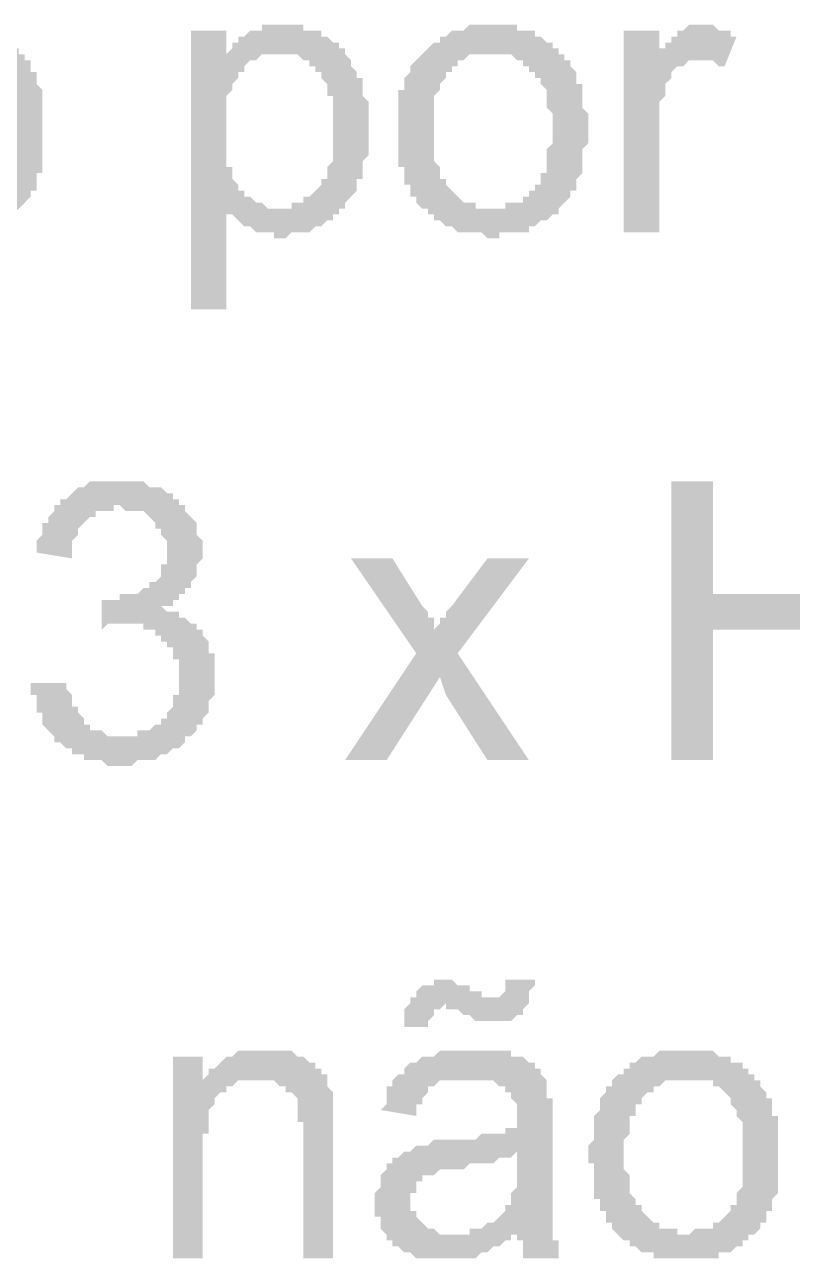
# Model space of a CAD drawing. Header units: millimetres. Extents: x 3949 to 6037, y -1956 to 1273.
# Drawn here: x 4821.68 to 4828, y -1666.15 to -1656 of the extents above; entities that cross this region are included whole.
import ezdxf

# ---------------------------------------------------------------- set-up
doc = ezdxf.new("R2010")
doc.units = ezdxf.units.MM
doc.layers.add('PADRÃO DE ENTRADA', color=7, linetype='Continuous', lineweight=0)

msp = doc.modelspace()

# ---------------------------------------------------------------- hatches: boundary and pattern name
at = {"layer": 'PADRÃO DE ENTRADA', "transparency": 33554559}
h = msp.add_hatch(color=7, dxfattribs=at)
h.paths.add_polyline_path([(4820.314, -1656.874), (4820.314, -1656.825), (4820.314, -1656.776), (4820.314, -1656.776), (4820.314, -1656.728), (4820.314, -1656.679), (4820.314, -1656.63), (4820.314, -1656.63), (4820.314, -1656.581), (4820.314, -1656.532), (4820.362, -1656.532), (4820.362, -1656.483), (4820.362, -1656.483), (4820.362, -1656.435), (4820.362, -1656.386), (4820.411, -1656.386), (4820.411, -1656.337), (4820.411, -1656.337), (4820.46, -1656.288), (4820.46, -1656.288), (4820.46, -1656.288), (4820.509, -1656.239), (4820.509, -1656.239), (4820.509, -1656.19), (4820.558, -1656.19), (4820.558, -1656.19), (4820.558, -1656.142), (4820.606, -1656.142), (4820.606, -1656.142), (4820.655, -1656.093), (4820.655, -1656.093), (4820.704, -1656.093), (4820.753, -1656.044), (4820.753, -1656.044), (4820.802, -1656.044), (4820.802, -1656.044), (4820.851, -1656.044), (4820.899, -1655.995), (4820.899, -1655.995), (4820.948, -1655.995), (4820.997, -1655.995), (4820.997, -1655.995), (4821.046, -1655.995), (4821.095, -1655.995), (4821.095, -1655.995), (4821.095, -1655.995), (4821.144, -1655.995), (4821.192, -1655.995), (4821.192, -1655.995), (4821.241, -1655.995), (4821.29, -1655.995), (4821.29, -1656.044), (4821.339, -1656.044), (4821.339, -1656.044), (4821.388, -1656.044), (4821.436, -1656.044), (4821.436, -1656.093), (4821.485, -1656.093), (4821.485, -1656.093), (4821.534, -1656.142), (4821.534, -1656.142), (4821.583, -1656.142), (4821.583, -1656.19), (4821.632, -1656.19), (4821.632, -1656.239), (4821.632, -1656.239), (4821.681, -1656.239), (4821.681, -1656.288), (4821.729, -1656.288), (4821.729, -1656.337), (4821.729, -1656.337), (4821.729, -1656.386), (4821.778, -1656.386), (4821.778, -1656.435), (4821.778, -1656.483), (4821.778, -1656.483), (4821.827, -1656.532), (4821.827, -1656.532), (4821.827, -1656.581), (4821.827, -1656.63), (4821.827, -1656.63), (4821.827, -1656.679), (4821.827, -1656.728), (4821.827, -1656.728), (4821.827, -1656.776), (4821.827, -1656.825), (4821.827, -1656.825), (4821.827, -1656.874), (4821.827, -1656.923), (4821.827, -1656.972), (4821.827, -1656.972), (4821.827, -1657.02), (4821.827, -1657.069), (4821.827, -1657.069), (4821.827, -1657.118), (4821.827, -1657.167), (4821.827, -1657.167), (4821.827, -1657.216), (4821.778, -1657.216), (4821.778, -1657.265), (4821.778, -1657.313), (4821.778, -1657.313), (4821.778, -1657.313), (4821.778, -1657.362), (4821.729, -1657.362), (4821.729, -1657.411), (4821.729, -1657.411), (4821.681, -1657.46), (4821.681, -1657.46), (4821.632, -1657.509), (4821.632, -1657.509), (4821.583, -1657.557), (4821.583, -1657.557), (4821.534, -1657.557), (4821.534, -1657.606), (4821.485, -1657.606), (4821.485, -1657.606), (4821.436, -1657.655), (4821.436, -1657.655), (4821.388, -1657.655), (4821.339, -1657.704), (4821.339, -1657.704), (4821.29, -1657.704), (4821.29, -1657.704), (4821.241, -1657.704), (4821.192, -1657.704), (4821.192, -1657.704), (4821.144, -1657.704), (4821.095, -1657.753), (4821.095, -1657.753), (4821.095, -1657.753), (4821.046, -1657.753), (4820.997, -1657.704), (4820.948, -1657.704), (4820.948, -1657.704), (4820.899, -1657.704), (4820.899, -1657.704), (4820.851, -1657.704), (4820.802, -1657.704), (4820.802, -1657.704), (4820.753, -1657.655), (4820.753, -1657.655), (4820.704, -1657.655), (4820.655, -1657.655), (4820.655, -1657.606), (4820.606, -1657.606), (4820.606, -1657.606), (4820.558, -1657.557), (4820.558, -1657.557), (4820.509, -1657.509), (4820.509, -1657.509), (4820.509, -1657.509), (4820.46, -1657.46), (4820.46, -1657.46), (4820.46, -1657.411), (4820.411, -1657.411), (4820.411, -1657.362), (4820.411, -1657.362), (4820.362, -1657.313), (4820.362, -1657.313), (4820.362, -1657.265), (4820.362, -1657.216), (4820.362, -1657.216), (4820.314, -1657.167), (4820.314, -1657.167), (4820.314, -1657.118), (4820.314, -1657.069), (4820.314, -1657.069), (4820.314, -1657.02), (4820.314, -1656.972), (4820.314, -1656.923), (4820.314, -1656.923), (4820.314, -1656.874), (4820.314, -1656.874)], flags=0)
h.paths.add_polyline_path([(4820.606, -1656.874), (4820.606, -1656.923), (4820.606, -1656.923), (4820.606, -1656.972), (4820.606, -1657.02), (4820.606, -1657.069), (4820.606, -1657.069), (4820.606, -1657.118), (4820.606, -1657.118), (4820.606, -1657.167), (4820.655, -1657.216), (4820.655, -1657.216), (4820.655, -1657.265), (4820.655, -1657.265), (4820.704, -1657.313), (4820.704, -1657.313), (4820.704, -1657.313), (4820.704, -1657.362), (4820.753, -1657.362), (4820.753, -1657.362), (4820.802, -1657.411), (4820.802, -1657.411), (4820.851, -1657.46), (4820.851, -1657.46), (4820.899, -1657.46), (4820.948, -1657.46), (4820.948, -1657.509), (4820.997, -1657.509), (4820.997, -1657.509), (4821.046, -1657.509), (4821.095, -1657.509), (4821.095, -1657.509), (4821.144, -1657.509), (4821.192, -1657.509), (4821.192, -1657.46), (4821.241, -1657.46), (4821.241, -1657.46), (4821.29, -1657.46), (4821.29, -1657.46), (4821.339, -1657.411), (4821.339, -1657.411), (4821.388, -1657.362), (4821.388, -1657.362), (4821.436, -1657.362), (4821.436, -1657.313), (4821.436, -1657.313), (4821.485, -1657.265), (4821.485, -1657.265), (4821.485, -1657.216), (4821.485, -1657.216), (4821.534, -1657.167), (4821.534, -1657.167), (4821.534, -1657.118), (4821.534, -1657.069), (4821.534, -1657.069), (4821.534, -1657.02), (4821.534, -1656.972), (4821.534, -1656.923), (4821.583, -1656.923), (4821.583, -1656.874), (4821.583, -1656.874), (4821.583, -1656.825), (4821.583, -1656.776), (4821.534, -1656.728), (4821.534, -1656.728), (4821.534, -1656.679), (4821.534, -1656.63), (4821.534, -1656.63), (4821.534, -1656.581), (4821.534, -1656.532), (4821.485, -1656.532), (4821.485, -1656.483), (4821.485, -1656.483), (4821.485, -1656.435), (4821.436, -1656.435), (4821.436, -1656.386), (4821.436, -1656.386), (4821.388, -1656.386), (4821.388, -1656.337), (4821.339, -1656.337), (4821.339, -1656.288), (4821.29, -1656.288), (4821.29, -1656.288), (4821.241, -1656.239), (4821.241, -1656.239), (4821.192, -1656.239), (4821.144, -1656.239), (4821.144, -1656.239), (4821.095, -1656.239), (4821.095, -1656.239), (4821.046, -1656.239), (4820.997, -1656.239), (4820.997, -1656.239), (4820.948, -1656.239), (4820.899, -1656.239), (4820.899, -1656.239), (4820.851, -1656.288), (4820.851, -1656.288), (4820.802, -1656.288), (4820.802, -1656.337), (4820.753, -1656.337), (4820.753, -1656.386), (4820.704, -1656.386), (4820.704, -1656.386), (4820.704, -1656.435), (4820.655, -1656.435), (4820.655, -1656.483), (4820.655, -1656.483), (4820.655, -1656.532), (4820.606, -1656.532), (4820.606, -1656.581), (4820.606, -1656.63), (4820.606, -1656.63), (4820.606, -1656.679), (4820.606, -1656.728), (4820.606, -1656.728), (4820.606, -1656.776), (4820.606, -1656.825), (4820.606, -1656.874), (4820.606, -1656.874)], flags=0)
h = msp.add_hatch(color=7, dxfattribs=at)
h.paths.add_polyline_path([(4823.048, -1658.339), (4823.048, -1656.044), (4823.34, -1656.044), (4823.34, -1656.239), (4823.34, -1656.239), (4823.389, -1656.19), (4823.389, -1656.19), (4823.389, -1656.142), (4823.438, -1656.142), (4823.438, -1656.093), (4823.487, -1656.093), (4823.487, -1656.093), (4823.536, -1656.044), (4823.536, -1656.044), (4823.585, -1656.044), (4823.633, -1656.044), (4823.633, -1655.995), (4823.682, -1655.995), (4823.682, -1655.995), (4823.731, -1655.995), (4823.78, -1655.995), (4823.829, -1655.995), (4823.829, -1655.995), (4823.829, -1655.995), (4823.877, -1655.995), (4823.926, -1655.995), (4823.926, -1655.995), (4823.975, -1655.995), (4823.975, -1656.044), (4824.024, -1656.044), (4824.073, -1656.044), (4824.073, -1656.044), (4824.122, -1656.044), (4824.122, -1656.093), (4824.17, -1656.093), (4824.17, -1656.093), (4824.219, -1656.142), (4824.219, -1656.142), (4824.268, -1656.142), (4824.268, -1656.19), (4824.317, -1656.19), (4824.317, -1656.239), (4824.317, -1656.239), (4824.366, -1656.288), (4824.366, -1656.288), (4824.366, -1656.337), (4824.414, -1656.386), (4824.414, -1656.386), (4824.414, -1656.435), (4824.463, -1656.435), (4824.463, -1656.483), (4824.463, -1656.483), (4824.463, -1656.532), (4824.463, -1656.581), (4824.463, -1656.581), (4824.512, -1656.63), (4824.512, -1656.63), (4824.512, -1656.679), (4824.512, -1656.728), (4824.512, -1656.728), (4824.512, -1656.776), (4824.512, -1656.825), (4824.512, -1656.825), (4824.512, -1656.874), (4824.512, -1656.874), (4824.512, -1656.923), (4824.512, -1656.972), (4824.512, -1656.972), (4824.512, -1657.02), (4824.512, -1657.069), (4824.512, -1657.069), (4824.463, -1657.118), (4824.463, -1657.118), (4824.463, -1657.167), (4824.463, -1657.216), (4824.463, -1657.216), (4824.463, -1657.265), (4824.414, -1657.265), (4824.414, -1657.313), (4824.414, -1657.362), (4824.414, -1657.362), (4824.366, -1657.411), (4824.366, -1657.411), (4824.317, -1657.46), (4824.317, -1657.46), (4824.317, -1657.509), (4824.268, -1657.509), (4824.268, -1657.557), (4824.219, -1657.557), (4824.219, -1657.606), (4824.17, -1657.606), (4824.17, -1657.606), (4824.17, -1657.606), (4824.122, -1657.655), (4824.073, -1657.655), (4824.073, -1657.655), (4824.024, -1657.704), (4824.024, -1657.704), (4823.975, -1657.704), (4823.926, -1657.704), (4823.926, -1657.704), (4823.877, -1657.704), (4823.877, -1657.704), (4823.829, -1657.753), (4823.78, -1657.753), (4823.78, -1657.753), (4823.731, -1657.753), (4823.731, -1657.704), (4823.682, -1657.704), (4823.633, -1657.704), (4823.633, -1657.704), (4823.585, -1657.704), (4823.585, -1657.704), (4823.536, -1657.655), (4823.536, -1657.655), (4823.487, -1657.655), (4823.487, -1657.655), (4823.438, -1657.606), (4823.438, -1657.606), (4823.389, -1657.557), (4823.389, -1657.557), (4823.34, -1657.557), (4823.34, -1657.509), (4823.34, -1658.339)], flags=0)
h.paths.add_polyline_path([(4823.34, -1656.874), (4823.34, -1656.923), (4823.34, -1656.972), (4823.34, -1656.972), (4823.34, -1657.02), (4823.34, -1657.069), (4823.34, -1657.069), (4823.34, -1657.118), (4823.34, -1657.167), (4823.389, -1657.167), (4823.389, -1657.216), (4823.389, -1657.216), (4823.389, -1657.265), (4823.389, -1657.265), (4823.438, -1657.313), (4823.438, -1657.313), (4823.438, -1657.362), (4823.487, -1657.362), (4823.487, -1657.411), (4823.536, -1657.411), (4823.536, -1657.411), (4823.585, -1657.46), (4823.585, -1657.46), (4823.633, -1657.46), (4823.682, -1657.509), (4823.682, -1657.509), (4823.731, -1657.509), (4823.731, -1657.509), (4823.78, -1657.509), (4823.78, -1657.509), (4823.829, -1657.509), (4823.877, -1657.509), (4823.877, -1657.46), (4823.926, -1657.46), (4823.926, -1657.46), (4823.975, -1657.46), (4823.975, -1657.411), (4824.024, -1657.411), (4824.024, -1657.411), (4824.073, -1657.362), (4824.073, -1657.362), (4824.122, -1657.313), (4824.122, -1657.313), (4824.122, -1657.265), (4824.17, -1657.265), (4824.17, -1657.216), (4824.17, -1657.216), (4824.17, -1657.167), (4824.17, -1657.167), (4824.219, -1657.118), (4824.219, -1657.069), (4824.219, -1657.069), (4824.219, -1657.02), (4824.219, -1656.972), (4824.219, -1656.923), (4824.219, -1656.923), (4824.219, -1656.874), (4824.219, -1656.825), (4824.219, -1656.825), (4824.219, -1656.776), (4824.219, -1656.728), (4824.219, -1656.679), (4824.219, -1656.679), (4824.219, -1656.63), (4824.219, -1656.581), (4824.17, -1656.581), (4824.17, -1656.532), (4824.17, -1656.532), (4824.17, -1656.483), (4824.17, -1656.483), (4824.122, -1656.435), (4824.122, -1656.435), (4824.122, -1656.386), (4824.073, -1656.386), (4824.073, -1656.337), (4824.024, -1656.337), (4824.024, -1656.288), (4823.975, -1656.288), (4823.975, -1656.288), (4823.926, -1656.239), (4823.926, -1656.239), (4823.877, -1656.239), (4823.877, -1656.239), (4823.829, -1656.239), (4823.78, -1656.239), (4823.78, -1656.239), (4823.731, -1656.239), (4823.731, -1656.239), (4823.682, -1656.239), (4823.682, -1656.239), (4823.633, -1656.239), (4823.633, -1656.239), (4823.585, -1656.288), (4823.536, -1656.288), (4823.536, -1656.288), (4823.487, -1656.337), (4823.487, -1656.337), (4823.487, -1656.386), (4823.438, -1656.386), (4823.438, -1656.435), (4823.438, -1656.435), (4823.389, -1656.483), (4823.389, -1656.483), (4823.389, -1656.532), (4823.389, -1656.532), (4823.34, -1656.581), (4823.34, -1656.63), (4823.34, -1656.63), (4823.34, -1656.679), (4823.34, -1656.728), (4823.34, -1656.728), (4823.34, -1656.776), (4823.34, -1656.825), (4823.34, -1656.874), (4823.34, -1656.874)], flags=0)
h = msp.add_hatch(color=7, dxfattribs=at)
h.paths.add_polyline_path([(4824.756, -1656.874), (4824.756, -1656.825), (4824.756, -1656.776), (4824.756, -1656.776), (4824.756, -1656.728), (4824.756, -1656.679), (4824.756, -1656.63), (4824.756, -1656.63), (4824.756, -1656.581), (4824.756, -1656.532), (4824.805, -1656.532), (4824.805, -1656.483), (4824.805, -1656.483), (4824.805, -1656.435), (4824.854, -1656.386), (4824.854, -1656.386), (4824.854, -1656.337), (4824.854, -1656.337), (4824.903, -1656.288), (4824.903, -1656.288), (4824.903, -1656.288), (4824.952, -1656.239), (4824.952, -1656.239), (4825, -1656.19), (4825, -1656.19), (4825, -1656.19), (4825.049, -1656.142), (4825.049, -1656.142), (4825.098, -1656.142), (4825.098, -1656.093), (4825.147, -1656.093), (4825.147, -1656.093), (4825.196, -1656.044), (4825.196, -1656.044), (4825.244, -1656.044), (4825.244, -1656.044), (4825.293, -1656.044), (4825.342, -1655.995), (4825.342, -1655.995), (4825.391, -1655.995), (4825.44, -1655.995), (4825.44, -1655.995), (4825.489, -1655.995), (4825.537, -1655.995), (4825.537, -1655.995), (4825.537, -1655.995), (4825.586, -1655.995), (4825.635, -1655.995), (4825.635, -1655.995), (4825.684, -1655.995), (4825.733, -1655.995), (4825.733, -1656.044), (4825.781, -1656.044), (4825.83, -1656.044), (4825.83, -1656.044), (4825.879, -1656.044), (4825.879, -1656.093), (4825.928, -1656.093), (4825.928, -1656.093), (4825.977, -1656.142), (4825.977, -1656.142), (4826.026, -1656.142), (4826.026, -1656.19), (4826.074, -1656.19), (4826.074, -1656.239), (4826.123, -1656.239), (4826.123, -1656.239), (4826.123, -1656.288), (4826.172, -1656.288), (4826.172, -1656.337), (4826.172, -1656.337), (4826.221, -1656.386), (4826.221, -1656.386), (4826.221, -1656.435), (4826.221, -1656.483), (4826.27, -1656.483), (4826.27, -1656.532), (4826.27, -1656.532), (4826.27, -1656.581), (4826.27, -1656.63), (4826.27, -1656.63), (4826.27, -1656.679), (4826.318, -1656.728), (4826.318, -1656.728), (4826.318, -1656.776), (4826.318, -1656.825), (4826.318, -1656.825), (4826.318, -1656.874), (4826.318, -1656.923), (4826.318, -1656.972), (4826.318, -1656.972), (4826.27, -1657.02), (4826.27, -1657.069), (4826.27, -1657.069), (4826.27, -1657.118), (4826.27, -1657.167), (4826.27, -1657.167), (4826.27, -1657.216), (4826.27, -1657.216), (4826.221, -1657.265), (4826.221, -1657.313), (4826.221, -1657.313), (4826.221, -1657.313), (4826.221, -1657.362), (4826.172, -1657.362), (4826.172, -1657.411), (4826.172, -1657.411), (4826.123, -1657.46), (4826.123, -1657.46), (4826.074, -1657.509), (4826.074, -1657.509), (4826.074, -1657.557), (4826.026, -1657.557), (4826.026, -1657.557), (4825.977, -1657.606), (4825.928, -1657.606), (4825.928, -1657.606), (4825.879, -1657.655), (4825.879, -1657.655), (4825.83, -1657.655), (4825.83, -1657.704), (4825.781, -1657.704), (4825.733, -1657.704), (4825.733, -1657.704), (4825.684, -1657.704), (4825.635, -1657.704), (4825.635, -1657.704), (4825.586, -1657.704), (4825.586, -1657.753), (4825.537, -1657.753), (4825.537, -1657.753), (4825.489, -1657.753), (4825.44, -1657.704), (4825.44, -1657.704), (4825.391, -1657.704), (4825.342, -1657.704), (4825.342, -1657.704), (4825.293, -1657.704), (4825.244, -1657.704), (4825.244, -1657.704), (4825.196, -1657.655), (4825.196, -1657.655), (4825.147, -1657.655), (4825.147, -1657.655), (4825.098, -1657.606), (4825.098, -1657.606), (4825.049, -1657.606), (4825.049, -1657.557), (4825, -1657.557), (4825, -1657.509), (4824.952, -1657.509), (4824.952, -1657.509), (4824.903, -1657.46), (4824.903, -1657.46), (4824.903, -1657.411), (4824.854, -1657.411), (4824.854, -1657.362), (4824.854, -1657.362), (4824.854, -1657.313), (4824.805, -1657.313), (4824.805, -1657.265), (4824.805, -1657.216), (4824.805, -1657.216), (4824.805, -1657.167), (4824.756, -1657.167), (4824.756, -1657.118), (4824.756, -1657.069), (4824.756, -1657.069), (4824.756, -1657.02), (4824.756, -1656.972), (4824.756, -1656.923), (4824.756, -1656.923), (4824.756, -1656.874), (4824.756, -1656.874)], flags=0)
h.paths.add_polyline_path([(4825.049, -1656.874), (4825.049, -1656.923), (4825.049, -1656.923), (4825.049, -1656.972), (4825.049, -1657.02), (4825.049, -1657.069), (4825.049, -1657.069), (4825.049, -1657.118), (4825.049, -1657.118), (4825.098, -1657.167), (4825.098, -1657.216), (4825.098, -1657.216), (4825.098, -1657.265), (4825.147, -1657.265), (4825.147, -1657.313), (4825.147, -1657.313), (4825.147, -1657.313), (4825.196, -1657.362), (4825.196, -1657.362), (4825.196, -1657.362), (4825.244, -1657.411), (4825.244, -1657.411), (4825.293, -1657.46), (4825.342, -1657.46), (4825.342, -1657.46), (4825.391, -1657.46), (4825.391, -1657.509), (4825.44, -1657.509), (4825.489, -1657.509), (4825.489, -1657.509), (4825.537, -1657.509), (4825.537, -1657.509), (4825.586, -1657.509), (4825.635, -1657.509), (4825.635, -1657.46), (4825.684, -1657.46), (4825.684, -1657.46), (4825.733, -1657.46), (4825.781, -1657.46), (4825.781, -1657.411), (4825.83, -1657.411), (4825.83, -1657.362), (4825.879, -1657.362), (4825.879, -1657.362), (4825.879, -1657.313), (4825.928, -1657.313), (4825.928, -1657.265), (4825.928, -1657.265), (4825.928, -1657.216), (4825.977, -1657.216), (4825.977, -1657.167), (4825.977, -1657.167), (4825.977, -1657.118), (4825.977, -1657.069), (4825.977, -1657.069), (4825.977, -1657.02), (4826.026, -1656.972), (4826.026, -1656.923), (4826.026, -1656.923), (4826.026, -1656.874), (4826.026, -1656.874), (4826.026, -1656.825), (4826.026, -1656.776), (4826.026, -1656.728), (4826.026, -1656.728), (4825.977, -1656.679), (4825.977, -1656.63), (4825.977, -1656.63), (4825.977, -1656.581), (4825.977, -1656.532), (4825.977, -1656.532), (4825.928, -1656.483), (4825.928, -1656.483), (4825.928, -1656.435), (4825.879, -1656.435), (4825.879, -1656.386), (4825.879, -1656.386), (4825.83, -1656.386), (4825.83, -1656.337), (4825.781, -1656.337), (4825.781, -1656.288), (4825.733, -1656.288), (4825.733, -1656.288), (4825.684, -1656.239), (4825.684, -1656.239), (4825.635, -1656.239), (4825.586, -1656.239), (4825.586, -1656.239), (4825.537, -1656.239), (4825.537, -1656.239), (4825.489, -1656.239), (4825.44, -1656.239), (4825.44, -1656.239), (4825.391, -1656.239), (4825.391, -1656.239), (4825.342, -1656.239), (4825.293, -1656.288), (4825.293, -1656.288), (4825.244, -1656.288), (4825.244, -1656.337), (4825.196, -1656.337), (4825.196, -1656.386), (4825.196, -1656.386), (4825.147, -1656.386), (4825.147, -1656.435), (4825.147, -1656.435), (4825.098, -1656.483), (4825.098, -1656.483), (4825.098, -1656.532), (4825.098, -1656.532), (4825.049, -1656.581), (4825.049, -1656.63), (4825.049, -1656.63), (4825.049, -1656.679), (4825.049, -1656.728), (4825.049, -1656.728), (4825.049, -1656.776), (4825.049, -1656.825), (4825.049, -1656.874), (4825.049, -1656.874)], flags=0)
for points in [[(4826.611, -1657.704), (4826.611, -1656.044), (4826.904, -1656.044), (4826.904, -1656.288), (4826.904, -1656.239), (4826.904, -1656.19), (4826.953, -1656.19), (4826.953, -1656.142), (4827.002, -1656.142), (4827.002, -1656.093), (4827.002, -1656.093), (4827.051, -1656.093), (4827.051, -1656.044), (4827.051, -1656.044), (4827.1, -1656.044), (4827.1, -1656.044), (4827.148, -1655.995), (4827.197, -1655.995), (4827.197, -1655.995), (4827.246, -1655.995), (4827.246, -1655.995), (4827.246, -1655.995), (4827.295, -1655.995), (4827.344, -1655.995), (4827.344, -1655.995), (4827.393, -1656.044), (4827.441, -1656.044), (4827.441, -1656.044), (4827.49, -1656.044), (4827.49, -1656.093), (4827.539, -1656.093), (4827.441, -1656.337), (4827.393, -1656.337), (4827.393, -1656.337), (4827.344, -1656.288), (4827.295, -1656.288), (4827.295, -1656.288), (4827.246, -1656.288), (4827.246, -1656.288), (4827.197, -1656.288), (4827.148, -1656.288), (4827.148, -1656.288), (4827.1, -1656.337), (4827.1, -1656.337), (4827.051, -1656.337), (4827.051, -1656.337), (4827.002, -1656.386), (4827.002, -1656.386), (4827.002, -1656.435), (4826.953, -1656.483), (4826.953, -1656.483), (4826.953, -1656.483), (4826.953, -1656.532), (4826.953, -1656.532), (4826.953, -1656.581), (4826.904, -1656.63), (4826.904, -1656.63), (4826.904, -1656.679), (4826.904, -1656.728), (4826.904, -1656.728), (4826.904, -1656.776), (4826.904, -1656.825), (4826.904, -1656.825), (4826.904, -1657.704)], [(4821.729, -1661.414), (4822.022, -1661.414), (4822.022, -1661.414), (4822.022, -1661.463), (4822.071, -1661.512), (4822.071, -1661.561), (4822.071, -1661.561), (4822.071, -1661.61), (4822.12, -1661.61), (4822.12, -1661.658), (4822.12, -1661.658), (4822.169, -1661.707), (4822.169, -1661.707), (4822.169, -1661.756), (4822.169, -1661.756), (4822.218, -1661.756), (4822.218, -1661.805), (4822.266, -1661.805), (4822.266, -1661.805), (4822.315, -1661.805), (4822.364, -1661.854), (4822.364, -1661.854), (4822.413, -1661.854), (4822.462, -1661.854), (4822.462, -1661.854), (4822.51, -1661.854), (4822.559, -1661.854), (4822.559, -1661.854), (4822.608, -1661.854), (4822.608, -1661.805), (4822.657, -1661.805), (4822.706, -1661.805), (4822.706, -1661.805), (4822.755, -1661.756), (4822.755, -1661.756), (4822.803, -1661.756), (4822.803, -1661.707), (4822.852, -1661.707), (4822.852, -1661.658), (4822.852, -1661.658), (4822.901, -1661.61), (4822.901, -1661.61), (4822.901, -1661.561), (4822.901, -1661.512), (4822.95, -1661.512), (4822.95, -1661.463), (4822.95, -1661.414), (4822.95, -1661.414), (4822.95, -1661.365), (4822.95, -1661.365), (4822.95, -1661.317), (4822.95, -1661.317), (4822.95, -1661.268), (4822.95, -1661.219), (4822.901, -1661.219), (4822.901, -1661.17), (4822.901, -1661.17), (4822.901, -1661.121), (4822.852, -1661.121), (4822.852, -1661.073), (4822.803, -1661.073), (4822.803, -1661.073), (4822.803, -1661.024), (4822.755, -1661.024), (4822.755, -1660.975), (4822.706, -1660.975), (4822.706, -1660.975), (4822.657, -1660.975), (4822.657, -1660.926), (4822.608, -1660.926), (4822.559, -1660.926), (4822.559, -1660.926), (4822.51, -1660.926), (4822.51, -1660.926), (4822.462, -1660.926), (4822.462, -1660.926), (4822.413, -1660.926), (4822.364, -1660.926), (4822.364, -1660.926), (4822.315, -1660.975), (4822.315, -1660.975), (4822.315, -1660.731), (4822.364, -1660.731), (4822.364, -1660.731), (4822.413, -1660.731), (4822.462, -1660.731), (4822.462, -1660.682), (4822.51, -1660.682), (4822.51, -1660.682), (4822.559, -1660.682), (4822.608, -1660.682), (4822.608, -1660.682), (4822.657, -1660.633), (4822.657, -1660.633), (4822.706, -1660.633), (4822.706, -1660.584), (4822.755, -1660.584), (4822.755, -1660.584), (4822.803, -1660.536), (4822.803, -1660.536), (4822.803, -1660.487), (4822.803, -1660.438), (4822.852, -1660.438), (4822.852, -1660.389), (4822.852, -1660.34), (4822.852, -1660.34), (4822.852, -1660.291), (4822.852, -1660.243), (4822.852, -1660.243), (4822.803, -1660.194), (4822.803, -1660.194), (4822.803, -1660.145), (4822.755, -1660.145), (4822.755, -1660.096), (4822.755, -1660.096), (4822.755, -1660.096), (4822.706, -1660.047), (4822.706, -1660.047), (4822.657, -1659.998), (4822.657, -1659.998), (4822.608, -1659.998), (4822.559, -1659.998), (4822.559, -1659.998), (4822.51, -1659.998), (4822.462, -1659.95), (4822.462, -1659.95), (4822.413, -1659.95), (4822.413, -1659.998), (4822.364, -1659.998), (4822.315, -1659.998), (4822.315, -1659.998), (4822.266, -1659.998), (4822.266, -1660.047), (4822.218, -1660.047), (4822.218, -1660.047), (4822.169, -1660.096), (4822.169, -1660.096), (4822.169, -1660.096), (4822.12, -1660.145), (4822.12, -1660.145), (4822.12, -1660.194), (4822.071, -1660.243), (4822.071, -1660.243), (4822.071, -1660.291), (4822.071, -1660.291), (4822.071, -1660.34), (4822.071, -1660.389), (4821.778, -1660.34), (4821.778, -1660.291), (4821.778, -1660.243), (4821.778, -1660.243), (4821.827, -1660.194), (4821.827, -1660.194), (4821.827, -1660.145), (4821.827, -1660.096), (4821.876, -1660.096), (4821.876, -1660.047), (4821.876, -1660.047), (4821.925, -1659.998), (4821.925, -1659.998), (4821.925, -1659.95), (4821.973, -1659.95), (4821.973, -1659.901), (4822.022, -1659.901), (4822.022, -1659.901), (4822.022, -1659.901), (4822.071, -1659.852), (4822.071, -1659.852), (4822.12, -1659.803), (4822.12, -1659.803), (4822.169, -1659.803), (4822.169, -1659.803), (4822.218, -1659.754), (4822.266, -1659.754), (4822.266, -1659.754), (4822.315, -1659.754), (4822.315, -1659.754), (4822.364, -1659.754), (4822.413, -1659.754), (4822.413, -1659.754), (4822.462, -1659.754), (4822.51, -1659.754), (4822.51, -1659.754), (4822.559, -1659.754), (4822.608, -1659.754), (4822.608, -1659.754), (4822.657, -1659.754), (4822.657, -1659.754), (4822.706, -1659.803), (4822.755, -1659.803), (4822.755, -1659.803), (4822.803, -1659.803), (4822.803, -1659.803), (4822.852, -1659.852), (4822.852, -1659.852), (4822.901, -1659.852), (4822.901, -1659.901), (4822.95, -1659.901), (4822.95, -1659.95), (4822.999, -1659.95), (4822.999, -1659.998), (4822.999, -1659.998), (4823.048, -1660.047), (4823.048, -1660.047), (4823.048, -1660.047), (4823.096, -1660.096), (4823.096, -1660.145), (4823.096, -1660.145), (4823.096, -1660.194), (4823.096, -1660.194), (4823.145, -1660.243), (4823.145, -1660.291), (4823.145, -1660.291), (4823.145, -1660.34), (4823.145, -1660.389), (4823.145, -1660.389), (4823.096, -1660.438), (4823.096, -1660.487), (4823.096, -1660.487), (4823.096, -1660.536), (4823.096, -1660.536), (4823.048, -1660.584), (4823.048, -1660.584), (4823.048, -1660.584), (4823.048, -1660.633), (4822.999, -1660.633), (4822.999, -1660.682), (4822.95, -1660.682), (4822.95, -1660.731), (4822.901, -1660.731), (4822.901, -1660.78), (4822.852, -1660.78), (4822.852, -1660.78), (4822.803, -1660.78), (4822.852, -1660.828), (4822.901, -1660.828), (4822.901, -1660.828), (4822.95, -1660.828), (4822.95, -1660.877), (4822.999, -1660.877), (4822.999, -1660.877), (4823.048, -1660.926), (4823.048, -1660.926), (4823.096, -1660.926), (4823.096, -1660.975), (4823.145, -1660.975), (4823.145, -1660.975), (4823.145, -1661.024), (4823.145, -1661.024), (4823.194, -1661.073), (4823.194, -1661.121), (4823.194, -1661.121), (4823.194, -1661.17), (4823.243, -1661.17), (4823.243, -1661.219), (4823.243, -1661.268), (4823.243, -1661.268), (4823.243, -1661.317), (4823.243, -1661.365), (4823.243, -1661.365), (4823.243, -1661.414), (4823.243, -1661.414), (4823.243, -1661.463), (4823.243, -1661.512), (4823.243, -1661.512), (4823.194, -1661.561), (4823.194, -1661.561), (4823.194, -1661.61), (4823.194, -1661.658), (4823.194, -1661.658), (4823.145, -1661.707), (4823.145, -1661.707), (4823.145, -1661.756), (4823.096, -1661.756), (4823.096, -1661.805), (4823.096, -1661.805), (4823.048, -1661.854), (4823.048, -1661.854), (4822.999, -1661.854), (4822.999, -1661.902), (4822.999, -1661.902), (4822.95, -1661.951), (4822.95, -1661.951), (4822.901, -1661.951), (4822.852, -1662), (4822.852, -1662), (4822.803, -1662), (4822.803, -1662), (4822.755, -1662.049), (4822.755, -1662.049), (4822.706, -1662.049), (4822.657, -1662.049), (4822.657, -1662.049), (4822.608, -1662.049), (4822.559, -1662.098), (4822.559, -1662.098), (4822.51, -1662.098), (4822.462, -1662.098), (4822.462, -1662.098), (4822.413, -1662.098), (4822.413, -1662.098), (4822.364, -1662.098), (4822.315, -1662.049), (4822.315, -1662.049), (4822.266, -1662.049), (4822.266, -1662.049), (4822.218, -1662.049), (4822.169, -1662.049), (4822.169, -1662), (4822.12, -1662), (4822.12, -1662), (4822.071, -1662), (4822.071, -1661.951), (4822.022, -1661.951), (4822.022, -1661.951), (4821.973, -1661.902), (4821.973, -1661.902), (4821.925, -1661.902), (4821.925, -1661.854), (4821.925, -1661.854), (4821.876, -1661.805), (4821.876, -1661.805), (4821.827, -1661.756), (4821.827, -1661.756), (4821.827, -1661.707), (4821.827, -1661.658), (4821.778, -1661.658), (4821.778, -1661.61), (4821.778, -1661.61), (4821.778, -1661.561), (4821.778, -1661.512), (4821.729, -1661.512), (4821.729, -1661.463), (4821.729, -1661.414)], [(4827.002, -1662.049), (4827.002, -1659.754), (4827.344, -1659.754), (4827.344, -1660.682), (4828.515, -1660.682), (4828.515, -1659.754), (4828.808, -1659.754), (4828.808, -1662.049), (4828.515, -1662.049), (4828.515, -1660.975), (4827.344, -1660.975), (4827.344, -1662.049)], [(4824.317, -1662.049), (4824.903, -1661.17), (4824.366, -1660.389), (4824.707, -1660.389), (4824.952, -1660.78), (4824.952, -1660.78), (4825, -1660.828), (4825, -1660.877), (4825.049, -1660.877), (4825.049, -1660.926), (4825.049, -1660.926), (4825.049, -1660.975), (4825.098, -1660.926), (4825.098, -1660.877), (4825.147, -1660.877), (4825.147, -1660.828), (4825.147, -1660.828), (4825.196, -1660.78), (4825.196, -1660.78), (4825.489, -1660.389), (4825.83, -1660.389), (4825.244, -1661.17), (4825.83, -1662.049), (4825.489, -1662.049), (4825.147, -1661.512), (4825.098, -1661.365), (4824.659, -1662.049)], [(4822.901, -1666.15), (4822.901, -1664.49), (4823.145, -1664.49), (4823.145, -1664.685), (4823.145, -1664.685), (4823.194, -1664.636), (4823.194, -1664.636), (4823.194, -1664.588), (4823.243, -1664.588), (4823.243, -1664.588), (4823.292, -1664.539), (4823.292, -1664.539), (4823.34, -1664.49), (4823.34, -1664.49), (4823.389, -1664.49), (4823.389, -1664.49), (4823.438, -1664.441), (4823.487, -1664.441), (4823.487, -1664.441), (4823.536, -1664.441), (4823.585, -1664.441), (4823.585, -1664.441), (4823.633, -1664.441), (4823.682, -1664.441), (4823.682, -1664.441), (4823.682, -1664.441), (4823.731, -1664.441), (4823.78, -1664.441), (4823.78, -1664.441), (4823.829, -1664.441), (4823.877, -1664.441), (4823.877, -1664.441), (4823.926, -1664.49), (4823.926, -1664.49), (4823.975, -1664.49), (4824.024, -1664.539), (4824.024, -1664.539), (4824.073, -1664.539), (4824.073, -1664.588), (4824.122, -1664.588), (4824.122, -1664.636), (4824.122, -1664.636), (4824.17, -1664.636), (4824.17, -1664.685), (4824.17, -1664.685), (4824.17, -1664.734), (4824.219, -1664.783), (4824.219, -1664.783), (4824.219, -1664.832), (4824.219, -1664.832), (4824.219, -1664.832), (4824.219, -1664.881), (4824.219, -1664.881), (4824.219, -1664.929), (4824.219, -1664.978), (4824.219, -1664.978), (4824.219, -1665.027), (4824.219, -1665.076), (4824.219, -1665.125), (4824.219, -1666.15), (4823.975, -1666.15), (4823.975, -1665.125), (4823.975, -1665.076), (4823.975, -1665.027), (4823.926, -1665.027), (4823.926, -1664.978), (4823.926, -1664.929), (4823.926, -1664.929), (4823.926, -1664.881), (4823.926, -1664.881), (4823.926, -1664.881), (4823.926, -1664.832), (4823.877, -1664.783), (4823.877, -1664.783), (4823.829, -1664.783), (4823.829, -1664.734), (4823.829, -1664.734), (4823.78, -1664.734), (4823.731, -1664.685), (4823.731, -1664.685), (4823.682, -1664.685), (4823.633, -1664.685), (4823.633, -1664.685), (4823.585, -1664.685), (4823.585, -1664.685), (4823.536, -1664.685), (4823.487, -1664.685), (4823.487, -1664.685), (4823.438, -1664.685), (4823.438, -1664.685), (4823.389, -1664.734), (4823.389, -1664.734), (4823.34, -1664.734), (4823.34, -1664.783), (4823.292, -1664.783), (4823.292, -1664.783), (4823.243, -1664.832), (4823.243, -1664.832), (4823.243, -1664.881), (4823.243, -1664.881), (4823.194, -1664.929), (4823.194, -1664.929), (4823.194, -1664.978), (4823.194, -1664.978), (4823.194, -1665.027), (4823.194, -1665.076), (4823.194, -1665.125), (4823.145, -1665.125), (4823.145, -1665.173), (4823.145, -1665.222), (4823.145, -1666.15)]]:
    msp.add_hatch(color=7, dxfattribs=at).paths.add_polyline_path(points)
h = msp.add_hatch(color=7, dxfattribs=at)
h.paths.add_polyline_path([(4825.733, -1665.906), (4825.733, -1665.955), (4825.684, -1665.955), (4825.684, -1666.003), (4825.635, -1666.003), (4825.635, -1666.003), (4825.586, -1666.052), (4825.537, -1666.052), (4825.537, -1666.052), (4825.489, -1666.101), (4825.489, -1666.101), (4825.44, -1666.101), (4825.44, -1666.101), (4825.44, -1666.101), (4825.391, -1666.15), (4825.342, -1666.15), (4825.342, -1666.15), (4825.293, -1666.15), (4825.244, -1666.15), (4825.244, -1666.15), (4825.196, -1666.15), (4825.147, -1666.15), (4825.147, -1666.15), (4825.098, -1666.15), (4825.049, -1666.15), (4825.049, -1666.15), (4825, -1666.15), (4824.952, -1666.15), (4824.952, -1666.15), (4824.903, -1666.15), (4824.854, -1666.101), (4824.854, -1666.101), (4824.805, -1666.101), (4824.805, -1666.101), (4824.756, -1666.052), (4824.756, -1666.052), (4824.707, -1666.052), (4824.707, -1666.052), (4824.707, -1666.003), (4824.659, -1666.003), (4824.659, -1665.955), (4824.659, -1665.955), (4824.61, -1665.906), (4824.61, -1665.906), (4824.61, -1665.857), (4824.61, -1665.808), (4824.561, -1665.808), (4824.561, -1665.759), (4824.561, -1665.71), (4824.561, -1665.71), (4824.561, -1665.71), (4824.561, -1665.662), (4824.561, -1665.613), (4824.561, -1665.613), (4824.61, -1665.564), (4824.61, -1665.515), (4824.61, -1665.515), (4824.61, -1665.466), (4824.61, -1665.466), (4824.659, -1665.418), (4824.659, -1665.418), (4824.659, -1665.369), (4824.707, -1665.369), (4824.707, -1665.32), (4824.756, -1665.32), (4824.756, -1665.32), (4824.805, -1665.271), (4824.805, -1665.271), (4824.854, -1665.271), (4824.903, -1665.222), (4824.903, -1665.222), (4824.952, -1665.222), (4824.952, -1665.222), (4825, -1665.222), (4825, -1665.222), (4825.049, -1665.173), (4825.098, -1665.173), (4825.098, -1665.173), (4825.147, -1665.173), (4825.196, -1665.173), (4825.244, -1665.173), (4825.244, -1665.173), (4825.293, -1665.173), (4825.342, -1665.173), (4825.391, -1665.173), (4825.44, -1665.125), (4825.44, -1665.125), (4825.489, -1665.125), (4825.537, -1665.125), (4825.537, -1665.125), (4825.586, -1665.125), (4825.586, -1665.125), (4825.635, -1665.125), (4825.635, -1665.076), (4825.684, -1665.076), (4825.684, -1665.076), (4825.733, -1665.076), (4825.733, -1665.027), (4825.733, -1665.027), (4825.733, -1664.978), (4825.733, -1664.978), (4825.733, -1664.929), (4825.733, -1664.881), (4825.733, -1664.881), (4825.684, -1664.832), (4825.684, -1664.832), (4825.684, -1664.783), (4825.635, -1664.783), (4825.635, -1664.783), (4825.635, -1664.734), (4825.586, -1664.734), (4825.586, -1664.734), (4825.537, -1664.685), (4825.537, -1664.685), (4825.489, -1664.685), (4825.489, -1664.685), (4825.44, -1664.685), (4825.391, -1664.685), (4825.342, -1664.685), (4825.342, -1664.685), (4825.293, -1664.685), (4825.244, -1664.685), (4825.196, -1664.685), (4825.196, -1664.685), (4825.147, -1664.685), (4825.098, -1664.685), (4825.098, -1664.685), (4825.049, -1664.734), (4825.049, -1664.734), (4825.049, -1664.734), (4825, -1664.734), (4825, -1664.783), (4825, -1664.783), (4824.952, -1664.832), (4824.952, -1664.832), (4824.952, -1664.881), (4824.903, -1664.881), (4824.903, -1664.929), (4824.903, -1664.978), (4824.903, -1664.978), (4824.61, -1664.929), (4824.61, -1664.929), (4824.659, -1664.881), (4824.659, -1664.832), (4824.659, -1664.832), (4824.659, -1664.783), (4824.659, -1664.734), (4824.707, -1664.734), (4824.707, -1664.685), (4824.707, -1664.685), (4824.756, -1664.636), (4824.756, -1664.636), (4824.805, -1664.636), (4824.805, -1664.588), (4824.805, -1664.588), (4824.854, -1664.539), (4824.903, -1664.539), (4824.903, -1664.539), (4824.952, -1664.49), (4824.952, -1664.49), (4825, -1664.49), (4825, -1664.49), (4825.049, -1664.49), (4825.098, -1664.441), (4825.098, -1664.441), (4825.147, -1664.441), (4825.147, -1664.441), (4825.196, -1664.441), (4825.244, -1664.441), (4825.244, -1664.441), (4825.293, -1664.441), (4825.342, -1664.441), (4825.391, -1664.441), (4825.391, -1664.441), (4825.44, -1664.441), (4825.489, -1664.441), (4825.489, -1664.441), (4825.537, -1664.441), (4825.586, -1664.441), (4825.586, -1664.441), (4825.635, -1664.441), (4825.684, -1664.441), (4825.684, -1664.49), (4825.733, -1664.49), (4825.733, -1664.49), (4825.781, -1664.49), (4825.83, -1664.539), (4825.83, -1664.539), (4825.879, -1664.539), (4825.879, -1664.588), (4825.879, -1664.588), (4825.928, -1664.588), (4825.928, -1664.636), (4825.928, -1664.636), (4825.977, -1664.685), (4825.977, -1664.734), (4825.977, -1664.734), (4825.977, -1664.783), (4825.977, -1664.783), (4825.977, -1664.832), (4826.026, -1664.832), (4826.026, -1664.881), (4826.026, -1664.881), (4826.026, -1664.929), (4826.026, -1664.978), (4826.026, -1665.027), (4826.026, -1665.076), (4826.026, -1665.076), (4826.026, -1665.418), (4826.026, -1665.466), (4826.026, -1665.515), (4826.026, -1665.564), (4826.026, -1665.613), (4826.026, -1665.662), (4826.026, -1665.71), (4826.026, -1665.71), (4826.026, -1665.759), (4826.026, -1665.808), (4826.026, -1665.808), (4826.026, -1665.857), (4826.026, -1665.857), (4826.026, -1665.906), (4826.026, -1665.906), (4826.026, -1665.906), (4826.026, -1665.906), (4826.026, -1665.955), (4826.026, -1666.003), (4826.074, -1666.003), (4826.074, -1666.052), (4826.074, -1666.101), (4826.074, -1666.101), (4826.074, -1666.15), (4825.781, -1666.15), (4825.781, -1666.101), (4825.781, -1666.052), (4825.781, -1666.052), (4825.781, -1666.003), (4825.733, -1666.003), (4825.733, -1665.955), (4825.733, -1665.906)], flags=0)
h.paths.add_polyline_path([(4825.733, -1665.271), (4825.684, -1665.32), (4825.684, -1665.32), (4825.635, -1665.32), (4825.635, -1665.32), (4825.586, -1665.32), (4825.586, -1665.32), (4825.537, -1665.369), (4825.537, -1665.369), (4825.489, -1665.369), (4825.44, -1665.369), (4825.391, -1665.369), (4825.391, -1665.369), (4825.342, -1665.369), (4825.293, -1665.418), (4825.244, -1665.418), (4825.244, -1665.418), (4825.196, -1665.418), (4825.147, -1665.418), (4825.098, -1665.418), (4825.098, -1665.418), (4825.049, -1665.466), (4825.049, -1665.466), (4825, -1665.466), (4825, -1665.466), (4824.952, -1665.466), (4824.952, -1665.515), (4824.903, -1665.515), (4824.903, -1665.564), (4824.903, -1665.564), (4824.903, -1665.613), (4824.854, -1665.613), (4824.854, -1665.662), (4824.854, -1665.662), (4824.854, -1665.71), (4824.854, -1665.759), (4824.903, -1665.759), (4824.903, -1665.808), (4824.903, -1665.808), (4824.952, -1665.857), (4824.952, -1665.857), (4825, -1665.906), (4825, -1665.906), (4825.049, -1665.906), (4825.049, -1665.906), (4825.098, -1665.955), (4825.098, -1665.955), (4825.147, -1665.955), (4825.196, -1665.955), (4825.196, -1665.955), (4825.244, -1665.955), (4825.293, -1665.955), (4825.293, -1665.955), (4825.342, -1665.955), (4825.342, -1665.906), (4825.391, -1665.906), (4825.44, -1665.906), (4825.44, -1665.906), (4825.489, -1665.857), (4825.489, -1665.857), (4825.537, -1665.857), (4825.537, -1665.857), (4825.586, -1665.808), (4825.586, -1665.808), (4825.635, -1665.759), (4825.635, -1665.759), (4825.635, -1665.71), (4825.684, -1665.71), (4825.684, -1665.662), (4825.684, -1665.662), (4825.684, -1665.613), (4825.684, -1665.613), (4825.733, -1665.564), (4825.733, -1665.564), (4825.733, -1665.515), (4825.733, -1665.466), (4825.733, -1665.418), (4825.733, -1665.418), (4825.733, -1665.418)], flags=0)
h.paths.add_polyline_path([(4824.805, -1664.246), (4824.805, -1664.197), (4824.805, -1664.148), (4824.805, -1664.099), (4824.805, -1664.099), (4824.854, -1664.051), (4824.854, -1664.051), (4824.854, -1664.002), (4824.903, -1664.002), (4824.903, -1663.953), (4824.903, -1663.953), (4824.952, -1663.904), (4824.952, -1663.904), (4825, -1663.904), (4825.049, -1663.904), (4825.049, -1663.855), (4825.098, -1663.855), (4825.147, -1663.855), (4825.147, -1663.855), (4825.147, -1663.855), (4825.196, -1663.855), (4825.196, -1663.855), (4825.244, -1663.904), (4825.244, -1663.904), (4825.293, -1663.904), (4825.342, -1663.904), (4825.342, -1663.953), (4825.391, -1663.953), (4825.44, -1663.953), (4825.44, -1664.002), (4825.489, -1664.002), (4825.537, -1664.002), (4825.537, -1664.002), (4825.586, -1664.002), (4825.586, -1664.002), (4825.635, -1663.953), (4825.635, -1663.953), (4825.635, -1663.904), (4825.635, -1663.904), (4825.635, -1663.855), (4825.879, -1663.855), (4825.879, -1663.904), (4825.83, -1663.953), (4825.83, -1663.953), (4825.83, -1664.002), (4825.83, -1664.051), (4825.83, -1664.051), (4825.781, -1664.099), (4825.781, -1664.099), (4825.781, -1664.148), (4825.781, -1664.148), (4825.733, -1664.148), (4825.733, -1664.148), (4825.684, -1664.197), (4825.684, -1664.197), (4825.635, -1664.197), (4825.586, -1664.197), (4825.586, -1664.197), (4825.537, -1664.197), (4825.537, -1664.197), (4825.489, -1664.197), (4825.489, -1664.197), (4825.44, -1664.197), (4825.44, -1664.197), (4825.391, -1664.197), (4825.342, -1664.148), (4825.342, -1664.148), (4825.293, -1664.148), (4825.244, -1664.099), (4825.196, -1664.099), (4825.196, -1664.099), (4825.147, -1664.099), (4825.147, -1664.051), (4825.147, -1664.051), (4825.098, -1664.099), (4825.098, -1664.099), (4825.049, -1664.099), (4825.049, -1664.099), (4825.049, -1664.148), (4825.049, -1664.148), (4825, -1664.197), (4825, -1664.246)], flags=0)
h = msp.add_hatch(color=7, dxfattribs=at)
h.paths.add_polyline_path([(4826.318, -1665.32), (4826.318, -1665.271), (4826.318, -1665.222), (4826.367, -1665.173), (4826.367, -1665.173), (4826.367, -1665.125), (4826.367, -1665.076), (4826.367, -1665.027), (4826.367, -1665.027), (4826.367, -1664.978), (4826.367, -1664.978), (4826.416, -1664.929), (4826.416, -1664.881), (4826.416, -1664.881), (4826.416, -1664.832), (4826.416, -1664.832), (4826.465, -1664.783), (4826.465, -1664.783), (4826.465, -1664.734), (4826.514, -1664.734), (4826.514, -1664.685), (4826.514, -1664.685), (4826.563, -1664.636), (4826.563, -1664.636), (4826.611, -1664.636), (4826.611, -1664.636), (4826.611, -1664.588), (4826.66, -1664.588), (4826.66, -1664.539), (4826.709, -1664.539), (4826.709, -1664.539), (4826.758, -1664.49), (4826.758, -1664.49), (4826.807, -1664.49), (4826.856, -1664.49), (4826.856, -1664.49), (4826.904, -1664.441), (4826.904, -1664.441), (4826.953, -1664.441), (4827.002, -1664.441), (4827.002, -1664.441), (4827.051, -1664.441), (4827.1, -1664.441), (4827.1, -1664.441), (4827.1, -1664.441), (4827.148, -1664.441), (4827.197, -1664.441), (4827.197, -1664.441), (4827.246, -1664.441), (4827.295, -1664.441), (4827.295, -1664.441), (4827.344, -1664.441), (4827.393, -1664.49), (4827.393, -1664.49), (4827.441, -1664.49), (4827.441, -1664.49), (4827.49, -1664.49), (4827.49, -1664.539), (4827.539, -1664.539), (4827.588, -1664.539), (4827.588, -1664.588), (4827.637, -1664.588), (4827.637, -1664.636), (4827.637, -1664.636), (4827.685, -1664.636), (4827.685, -1664.685), (4827.734, -1664.685), (4827.734, -1664.734), (4827.734, -1664.734), (4827.783, -1664.783), (4827.783, -1664.783), (4827.783, -1664.832), (4827.832, -1664.832), (4827.832, -1664.881), (4827.832, -1664.881), (4827.832, -1664.929), (4827.832, -1664.978), (4827.881, -1664.978), (4827.881, -1665.027), (4827.881, -1665.027), (4827.881, -1665.076), (4827.881, -1665.125), (4827.881, -1665.125), (4827.881, -1665.173), (4827.881, -1665.222), (4827.881, -1665.271), (4827.881, -1665.271), (4827.881, -1665.32), (4827.881, -1665.369), (4827.881, -1665.369), (4827.881, -1665.418), (4827.881, -1665.466), (4827.881, -1665.515), (4827.881, -1665.515), (4827.881, -1665.564), (4827.881, -1665.564), (4827.881, -1665.613), (4827.832, -1665.662), (4827.832, -1665.662), (4827.832, -1665.71), (4827.832, -1665.71), (4827.832, -1665.759), (4827.783, -1665.759), (4827.783, -1665.759), (4827.783, -1665.808), (4827.783, -1665.857), (4827.734, -1665.857), (4827.734, -1665.906), (4827.734, -1665.906), (4827.685, -1665.955), (4827.685, -1665.955), (4827.637, -1665.955), (4827.637, -1666.003), (4827.588, -1666.003), (4827.588, -1666.052), (4827.539, -1666.052), (4827.539, -1666.052), (4827.49, -1666.101), (4827.441, -1666.101), (4827.441, -1666.101), (4827.393, -1666.101), (4827.393, -1666.15), (4827.344, -1666.15), (4827.295, -1666.15), (4827.295, -1666.15), (4827.246, -1666.15), (4827.246, -1666.15), (4827.197, -1666.15), (4827.148, -1666.15), (4827.148, -1666.15), (4827.1, -1666.15), (4827.1, -1666.15), (4827.051, -1666.15), (4827.002, -1666.15), (4827.002, -1666.15), (4826.953, -1666.15), (4826.904, -1666.15), (4826.904, -1666.15), (4826.856, -1666.15), (4826.856, -1666.101), (4826.807, -1666.101), (4826.758, -1666.101), (4826.758, -1666.101), (4826.709, -1666.052), (4826.709, -1666.052), (4826.66, -1666.052), (4826.66, -1666.003), (4826.611, -1666.003), (4826.611, -1666.003), (4826.563, -1665.955), (4826.563, -1665.955), (4826.514, -1665.906), (4826.514, -1665.906), (4826.514, -1665.857), (4826.465, -1665.857), (4826.465, -1665.808), (4826.465, -1665.808), (4826.465, -1665.759), (4826.416, -1665.759), (4826.416, -1665.71), (4826.416, -1665.71), (4826.416, -1665.662), (4826.367, -1665.662), (4826.367, -1665.613), (4826.367, -1665.564), (4826.367, -1665.564), (4826.367, -1665.515), (4826.367, -1665.466), (4826.367, -1665.466), (4826.367, -1665.418), (4826.367, -1665.369), (4826.318, -1665.369), (4826.318, -1665.32), (4826.318, -1665.32)], flags=0)
h.paths.add_polyline_path([(4826.611, -1665.32), (4826.611, -1665.32), (4826.611, -1665.369), (4826.611, -1665.418), (4826.66, -1665.466), (4826.66, -1665.466), (4826.66, -1665.515), (4826.66, -1665.564), (4826.66, -1665.564), (4826.66, -1665.613), (4826.66, -1665.613), (4826.709, -1665.662), (4826.709, -1665.662), (4826.709, -1665.71), (4826.758, -1665.71), (4826.758, -1665.759), (4826.758, -1665.759), (4826.758, -1665.759), (4826.807, -1665.808), (4826.807, -1665.808), (4826.856, -1665.857), (4826.856, -1665.857), (4826.904, -1665.857), (4826.904, -1665.906), (4826.953, -1665.906), (4826.953, -1665.906), (4827.002, -1665.906), (4827.051, -1665.906), (4827.051, -1665.955), (4827.1, -1665.955), (4827.1, -1665.955), (4827.148, -1665.955), (4827.197, -1665.906), (4827.197, -1665.906), (4827.246, -1665.906), (4827.295, -1665.906), (4827.295, -1665.906), (4827.344, -1665.906), (4827.344, -1665.857), (4827.393, -1665.857), (4827.393, -1665.857), (4827.441, -1665.808), (4827.441, -1665.808), (4827.49, -1665.759), (4827.49, -1665.759), (4827.49, -1665.71), (4827.49, -1665.71), (4827.539, -1665.71), (4827.539, -1665.662), (4827.539, -1665.613), (4827.539, -1665.613), (4827.588, -1665.564), (4827.588, -1665.564), (4827.588, -1665.515), (4827.588, -1665.466), (4827.588, -1665.466), (4827.588, -1665.418), (4827.588, -1665.369), (4827.588, -1665.32), (4827.588, -1665.32), (4827.588, -1665.271), (4827.588, -1665.271), (4827.588, -1665.222), (4827.588, -1665.173), (4827.588, -1665.125), (4827.588, -1665.125), (4827.588, -1665.076), (4827.588, -1665.027), (4827.588, -1665.027), (4827.539, -1664.978), (4827.539, -1664.978), (4827.539, -1664.929), (4827.539, -1664.929), (4827.49, -1664.881), (4827.49, -1664.881), (4827.49, -1664.832), (4827.49, -1664.832), (4827.441, -1664.783), (4827.441, -1664.783), (4827.393, -1664.734), (4827.393, -1664.734), (4827.344, -1664.734), (4827.344, -1664.685), (4827.295, -1664.685), (4827.246, -1664.685), (4827.246, -1664.685), (4827.197, -1664.685), (4827.197, -1664.685), (4827.148, -1664.685), (4827.1, -1664.685), (4827.1, -1664.685), (4827.051, -1664.685), (4827.002, -1664.685), (4827.002, -1664.685), (4826.953, -1664.685), (4826.953, -1664.685), (4826.904, -1664.734), (4826.904, -1664.734), (4826.856, -1664.734), (4826.856, -1664.783), (4826.807, -1664.783), (4826.807, -1664.783), (4826.758, -1664.832), (4826.758, -1664.832), (4826.758, -1664.881), (4826.709, -1664.881), (4826.709, -1664.929), (4826.709, -1664.929), (4826.709, -1664.978), (4826.66, -1664.978), (4826.66, -1665.027), (4826.66, -1665.027), (4826.66, -1665.076), (4826.66, -1665.125), (4826.66, -1665.125), (4826.611, -1665.173), (4826.611, -1665.222), (4826.611, -1665.271), (4826.611, -1665.271), (4826.611, -1665.32)], flags=0)

doc.saveas('drawing.dxf')
